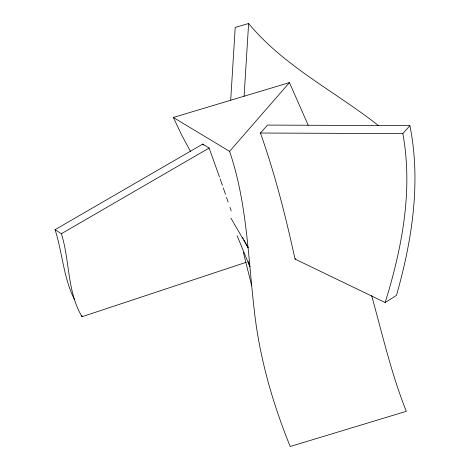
<?xml version="1.0" encoding="UTF-8"?>
<svg xmlns="http://www.w3.org/2000/svg" width="470" height="470" viewBox="0 0 470 470"><rect width="100%" height="100%" fill="white"/><g stroke="black" fill="none" stroke-linecap="round" stroke-linejoin="round"><path stroke-width="0.7" d="M230.705 100.181L235.212 27.43L248.612 23.5C284.121 66.417 335.357 91.591 378.497 125.613M244.106 96.25L248.612 23.5M385.159 302.545C401.968 248.319 413.253 190.244 402.837 133.609L409.905 125.672C421.255 182.196 412.026 240.634 396.463 295.407L385.159 302.545L295.025 259.082C285.731 216.5 275.032 174.129 260.445 133.022L267.512 125.079L409.905 125.672M371.635 295.565C382.392 334.37 391.357 373.832 406.297 411.326L290.196 446.5C272.289 402.402 259.158 356.178 254.111 308.761C248.001 256.062 246.868 202.041 229.583 151.358L289.432 82.614L308.179 125.155M295.025 259.082L295.736 258.635M74.595 299.766C63.421 277.946 62.516 252.76 55.055 229.689L202.787 144.055L209.121 148.062L219.508 177.049M55.055 229.689L61.382 233.702L209.121 148.062M61.382 233.702C69.948 260.938 67.016 291.617 82.038 316.727L246.192 262.295M190.567 151.593L181.596 134.878L173.342 117.459L289.432 82.614M260.445 133.022L402.837 133.609M173.342 117.459L229.583 151.358M230.858 218.033L248.078 247.661L243.942 239.923M242.561 237.344L243.249 238.637M237.133 235.77L249.905 266.807L248.201 261.226M202.787 144.055L203.263 145.259M220.136 178.847L222.422 185.427M223.244 187.812L225.5 194.357M229.989 207.37L231.211 210.901M226.522 197.324L228.156 202.059M243.301 252.208L251.662 285.66M81.927 315.493L82.038 316.727"/></g></svg>
